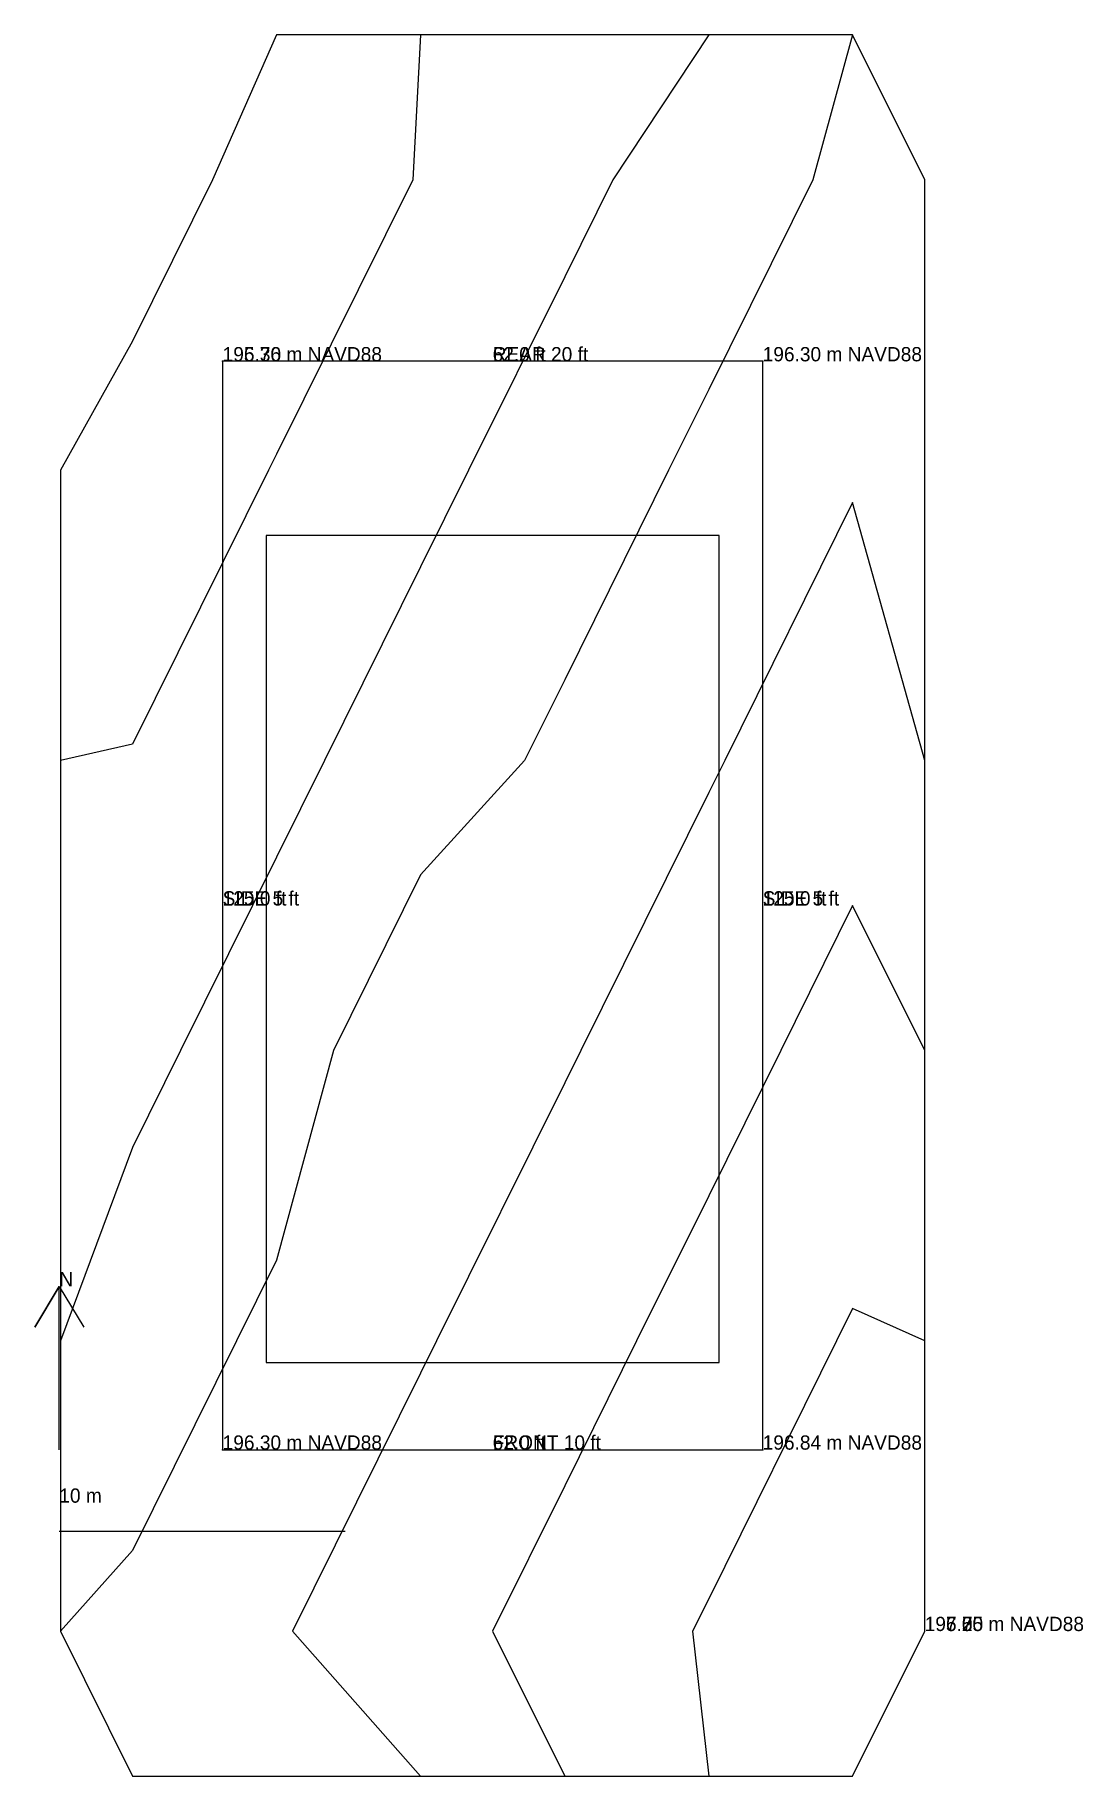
# Model space of a CAD drawing. Header units: metres. Extents: x -0.9 to 35.8, y 0 to 61.
import ezdxf

# ---------------------------------------------------------------- set-up
doc = ezdxf.new("R2010")
doc.units = ezdxf.units.M
for name, color, linetype in [('CONTOUR', 3, 'Continuous'), ('DIMENSION', 2, 'Continuous'), ('ELEVATION_LABEL', 3, 'Continuous'), ('NORTH', 5, 'Continuous'), ('PROPERTY_LINE', 7, 'Continuous'), ('SETBACK', 1, 'Continuous')]:
    doc.layers.add(name, color=color, linetype=linetype)

msp = doc.modelspace()

# ---------------------------------------------------------------- linework, layer by layer
at = {"layer": 'CONTOUR'}
for points in [[(30.236, 5.08, 195.5), (30.236, 15.24, 195.5), (30.236, 25.4, 195.5), (30.236, 35.56, 195.5), (30.236, 45.72, 195.5), (30.236, 55.88, 195.5), (27.716, 60.96, 195.5), (22.677, 60.96, 195.5), (17.638, 60.96, 195.5), (12.598, 60.96, 195.5), (7.559, 60.96, 195.5), (5.319, 55.88, 195.5), (2.52, 50.235, 195.5), (0, 45.72, 195.5), (0, 35.56, 195.5), (0, 25.4, 195.5), (0, 15.24, 195.5), (0, 5.08, 195.5), (2.52, 0, 195.5), (7.559, 0, 195.5), (12.598, 0, 195.5), (17.638, 0, 195.5), (22.677, 0, 195.5), (27.716, 0, 195.5)], [(30.236, 5.08, 195.75), (30.236, 15.24, 195.75), (30.236, 25.4, 195.75), (30.236, 35.56, 195.75), (30.236, 45.72, 195.75), (30.236, 55.88, 195.75), (27.716, 60.96, 195.75), (22.677, 60.96, 195.75), (17.638, 60.96, 195.75), (12.598, 60.96, 195.75), (12.319, 55.88, 195.75), (7.559, 46.284, 195.75), (7.279, 45.72, 195.75), (2.52, 36.124, 195.75), (0, 35.56, 195.75), (0, 25.4, 195.75), (0, 15.24, 195.75), (0, 5.08, 195.75), (2.52, 0, 195.75), (7.559, 0, 195.75), (12.598, 0, 195.75), (17.638, 0, 195.75), (22.677, 0, 195.75), (27.716, 0, 195.75)], [(30.236, 5.08, 196), (30.236, 15.24, 196), (30.236, 25.4, 196), (30.236, 35.56, 196), (30.236, 45.72, 196), (30.236, 55.88, 196), (27.716, 60.96, 196), (22.677, 60.96, 196), (19.318, 55.88, 196), (17.638, 52.493, 196), (14.278, 45.72, 196), (12.598, 42.333, 196), (9.239, 35.56, 196), (7.559, 32.173, 196), (4.199, 25.4, 196), (2.52, 22.013, 196), (0, 15.24, 196), (0, 5.08, 196), (2.52, 0, 196), (7.559, 0, 196), (12.598, 0, 196), (17.638, 0, 196), (22.677, 0, 196), (27.716, 0, 196)], [(30.236, 5.08, 196.25), (30.236, 15.24, 196.25), (30.236, 25.4, 196.25), (30.236, 35.56, 196.25), (30.236, 45.72, 196.25), (30.236, 55.88, 196.25), (27.716, 60.96, 196.25), (26.317, 55.88, 196.25), (22.677, 48.542, 196.25), (21.277, 45.72, 196.25), (17.638, 38.382, 196.25), (16.238, 35.56, 196.25), (12.598, 31.557, 196.25), (9.544, 25.4, 196.25), (7.559, 18.062, 196.25), (6.159, 15.24, 196.25), (2.52, 7.902, 196.25), (0, 5.08, 196.25), (2.52, 0, 196.25), (7.559, 0, 196.25), (12.598, 0, 196.25), (17.638, 0, 196.25), (22.677, 0, 196.25), (27.716, 0, 196.25)], [(30.236, 5.08, 196.5), (30.236, 15.24, 196.5), (30.236, 25.4, 196.5), (30.236, 35.56, 196.5), (27.716, 44.591, 196.5), (23.237, 35.56, 196.5), (22.677, 34.431, 196.5), (18.198, 25.4, 196.5), (17.638, 24.271, 196.5), (13.158, 15.24, 196.5), (12.598, 14.111, 196.5), (8.119, 5.08, 196.5), (12.598, 0, 196.5), (17.638, 0, 196.5), (22.677, 0, 196.5), (27.716, 0, 196.5)], [(30.236, 5.08, 196.75), (30.236, 15.24, 196.75), (30.236, 25.4, 196.75), (27.716, 30.48, 196.75), (25.197, 25.4, 196.75), (22.677, 20.32, 196.75), (20.157, 15.24, 196.75), (17.638, 10.16, 196.75), (15.118, 5.08, 196.75), (17.638, 0, 196.75), (22.677, 0, 196.75), (27.716, 0, 196.75)], [(30.236, 5.08, 197), (30.236, 15.24, 197), (27.716, 16.369, 197), (27.156, 15.24, 197), (22.677, 6.209, 197), (22.117, 5.08, 197), (22.677, 0, 197), (27.716, 0, 197)]]:
    msp.add_polyline3d(points, close=True, dxfattribs=at)
at = {"layer": 'NORTH'}
for points in [[(-0.046, 11.43, 195.4), (-0.046, 17.145, 195.4), (-0.903, 15.716, 195.4), (-0.046, 17.145, 195.4), (0.812, 15.716, 195.4)], [(-0.046, 8.573, 195.4), (9.954, 8.573, 195.4)]]:
    msp.add_polyline3d(points, dxfattribs=at)
at = {"layer": 'PROPERTY_LINE'}
msp.add_polyline3d([(5.669, 11.43, 195.4), (24.567, 11.43, 195.4), (24.567, 49.53, 195.4), (5.669, 49.53, 195.4)], close=True, dxfattribs=at)
for p in [(5.669, 49.53, 195.4), (24.567, 49.53, 195.4), (5.669, 11.43, 195.4), (24.567, 11.43, 195.4)]:
    msp.add_point(p, dxfattribs=at)
at = {"layer": 'SETBACK'}
msp.add_polyline3d([(7.193, 14.478, 195.4), (23.043, 14.478, 195.4), (23.043, 43.434, 195.4), (7.193, 43.434, 195.4)], close=True, dxfattribs=at)

# ---------------------------------------------------------------- texts
at = {"layer": 'DIMENSION'}
for s, p in [('62.0 ft', (15.118, 49.53, 195.4)), ('125.0 ft', (5.669, 30.48, 195.4)), ('125.0 ft', (24.567, 30.48, 195.4)), ('62.0 ft', (15.118, 11.43, 195.4))]:
    msp.add_text(s, height=0.5, dxfattribs=at).set_placement(p)
at = {"layer": 'ELEVATION_LABEL'}
for s, p in [('195.76 m NAVD88', (5.669, 49.53, 195.76)), ('196.30 m NAVD88', (5.669, 49.53, 196.3)), ('196.30 m NAVD88', (24.567, 49.53, 196.3)), ('196.30 m NAVD88', (5.669, 11.43, 196.3)), ('196.84 m NAVD88', (24.567, 11.43, 196.84)), ('195.50 m NAVD88', (30.236, 5.08, 195.5)), ('195.75 m NAVD88', (30.236, 5.08, 195.75)), ('196.00 m NAVD88', (30.236, 5.08, 196)), ('196.25 m NAVD88', (30.236, 5.08, 196.25)), ('196.50 m NAVD88', (30.236, 5.08, 196.5)), ('196.75 m NAVD88', (30.236, 5.08, 196.75)), ('197.00 m NAVD88', (30.236, 5.08, 197))]:
    msp.add_text(s, height=0.5, dxfattribs=at).set_placement(p)
at = {"layer": 'NORTH'}
for s, p in [('N', (-0.046, 17.145, 195.4)), ('10 m', (-0.046, 9.573, 195.4))]:
    msp.add_text(s, height=0.5, dxfattribs=at).set_placement(p)
at = {"layer": 'SETBACK'}
for s, p in [('REAR 20 ft', (15.118, 49.53, 195.4)), ('SIDE 5 ft', (5.669, 30.48, 195.4)), ('SIDE 5 ft', (24.567, 30.48, 195.4)), ('FRONT 10 ft', (15.118, 11.43, 195.4))]:
    msp.add_text(s, height=0.5, dxfattribs=at).set_placement(p)

doc.saveas('drawing.dxf')
